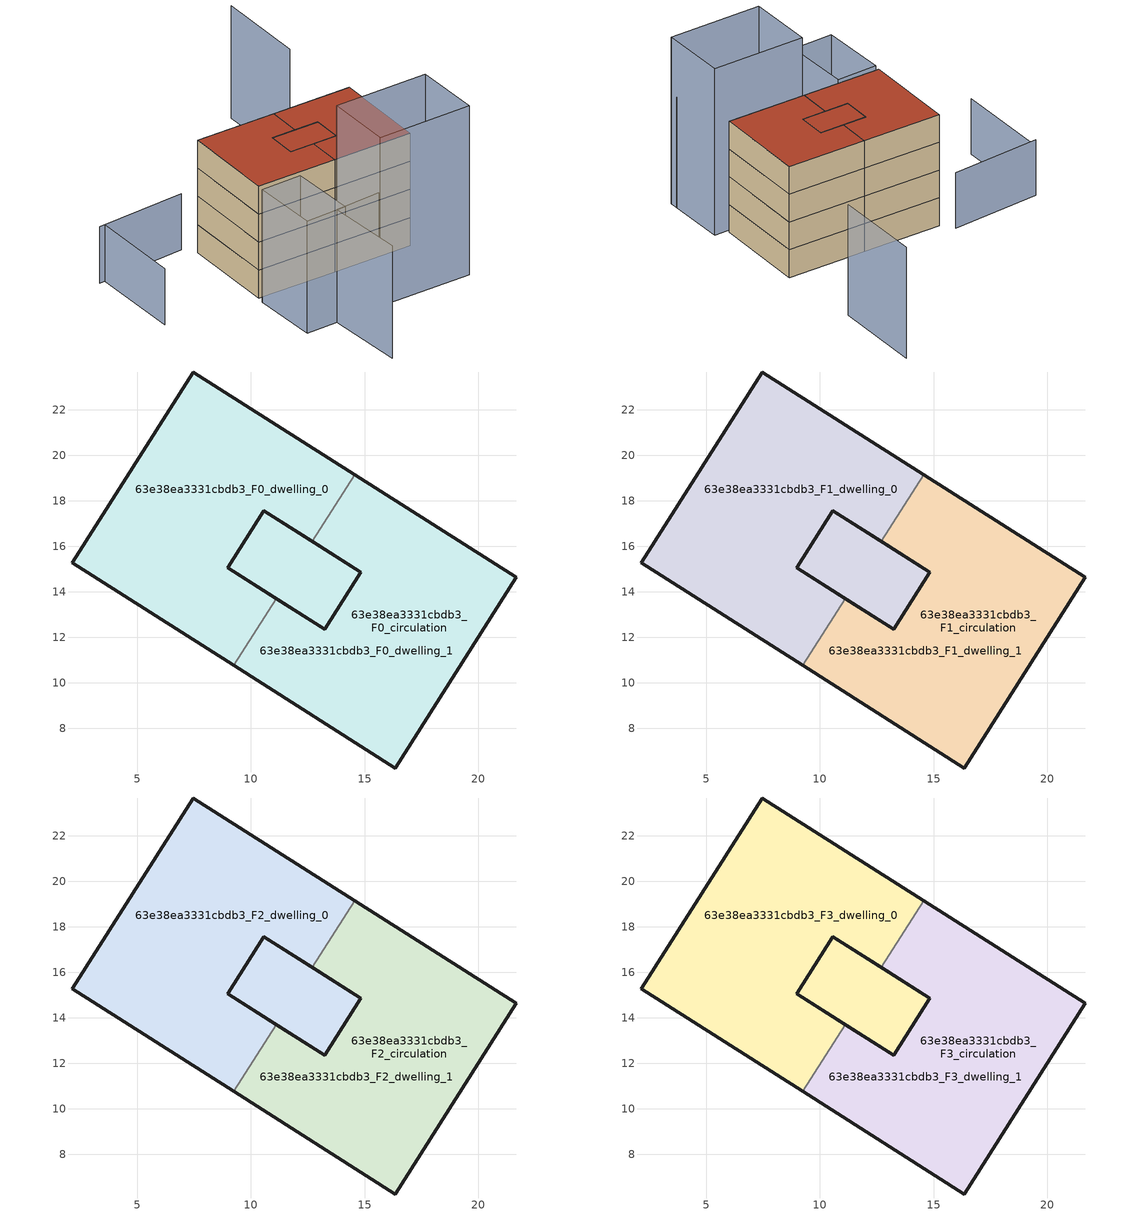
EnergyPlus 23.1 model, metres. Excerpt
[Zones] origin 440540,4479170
63e38ea3331cbdb3_F0_dwelling_0
 floor ground (EU_floor_Construction): 14.57,19.15 12.71,16.22 10.57,17.57 8.97,15.05 11.11,13.7 9.24,10.76 2.13,15.27 7.46,23.67 z0; 14.84,14.86 13.24,12.34 11.11,13.7 8.97,15.05 10.57,17.57 z0
 wall outside (EU_wall_Construction): 11.11,13.7 8.97,15.05 10.57,17.57 12.71,16.22 / 14.57,19.15 7.46,23.67 2.13,15.27 9.24,10.76 z0:3
 wall to 63e38ea3331cbdb3_F0_dwelling_1 (EU_wall_Construction): 9.24,10.76 11.11,13.7 / 12.71,16.22 14.57,19.15 z0:3
63e38ea3331cbdb3_F0_dwelling_1
 floor ground (EU_floor_Construction): 21.68,14.64 16.35,6.25 9.24,10.76 11.11,13.7 13.24,12.34 14.84,14.86 12.71,16.22 14.57,19.15 z0; 14.84,14.86 13.24,12.34 11.11,13.7 8.97,15.05 10.57,17.57 z0
 wall outside (EU_wall_Construction): 12.71,16.22 14.84,14.86 13.24,12.34 11.11,13.7 / 9.24,10.76 16.35,6.25 21.68,14.64 14.57,19.15 z0:3
63e38ea3331cbdb3_F0_circulation
 floor ground (EU_floor_Construction): 14.57,19.15 12.71,16.22 10.57,17.57 8.97,15.05 11.11,13.7 9.24,10.76 2.13,15.27 7.46,23.67 z0; 14.84,14.86 13.24,12.34 11.11,13.7 8.97,15.05 10.57,17.57 z0; 21.68,14.64 16.35,6.25 9.24,10.76 11.11,13.7 13.24,12.34 14.84,14.86 12.71,16.22 14.57,19.15 z0
 wall outside (EU_wall_Construction): 13.24,12.34 14.84,14.86 10.57,17.57 8.97,15.05 13.24,12.34 z0:3
63e38ea3331cbdb3_F1_dwelling_0
 floor outside (EU_floor_Construction): 14.57,19.15 12.71,16.22 10.57,17.57 8.97,15.05 11.11,13.7 9.24,10.76 2.13,15.27 7.46,23.67 z3; 14.84,14.86 13.24,12.34 11.11,13.7 8.97,15.05 10.57,17.57 z3
 wall outside (EU_wall_Construction): 11.11,13.7 8.97,15.05 10.57,17.57 12.71,16.22 / 14.57,19.15 7.46,23.67 2.13,15.27 9.24,10.76 z3:6
 wall to 63e38ea3331cbdb3_F1_dwelling_1 (EU_wall_Construction): 9.24,10.76 11.11,13.7 / 12.71,16.22 14.57,19.15 z3:6
63e38ea3331cbdb3_F1_dwelling_1
 floor to 63e38ea3331cbdb3_F0_dwelling_1 (EU_floor_Construction): 21.68,14.64 16.35,6.25 9.24,10.76 11.11,13.7 13.24,12.34 14.84,14.86 12.71,16.22 14.57,19.15 z3; 14.84,14.86 13.24,12.34 11.11,13.7 8.97,15.05 10.57,17.57 z3
 wall outside (EU_wall_Construction): 12.71,16.22 14.84,14.86 13.24,12.34 11.11,13.7 / 9.24,10.76 16.35,6.25 21.68,14.64 14.57,19.15 z3:6
63e38ea3331cbdb3_F1_circulation
 floor outside (EU_floor_Construction): 14.84,14.86 13.24,12.34 11.11,13.7 8.97,15.05 10.57,17.57 z3; 21.68,14.64 16.35,6.25 9.24,10.76 11.11,13.7 13.24,12.34 14.84,14.86 12.71,16.22 14.57,19.15 z3
 floor to 63e38ea3331cbdb3_F0_circulation (EU_floor_Construction): 14.57,19.15 12.71,16.22 10.57,17.57 8.97,15.05 11.11,13.7 9.24,10.76 2.13,15.27 7.46,23.67 z3
 wall outside (EU_wall_Construction): 13.24,12.34 14.84,14.86 10.57,17.57 8.97,15.05 13.24,12.34 z3:6
63e38ea3331cbdb3_F2_dwelling_0
 floor outside (EU_floor_Construction): 14.57,19.15 12.71,16.22 10.57,17.57 8.97,15.05 11.11,13.7 9.24,10.76 2.13,15.27 7.46,23.67 z6; 14.84,14.86 13.24,12.34 11.11,13.7 8.97,15.05 10.57,17.57 z6
 wall outside (EU_wall_Construction): 11.11,13.7 8.97,15.05 10.57,17.57 12.71,16.22 / 14.57,19.15 7.46,23.67 2.13,15.27 9.24,10.76 z6:9
 wall to 63e38ea3331cbdb3_F2_dwelling_1 (EU_wall_Construction): 9.24,10.76 11.11,13.7 / 12.71,16.22 14.57,19.15 z6:9
63e38ea3331cbdb3_F2_dwelling_1
 floor to 63e38ea3331cbdb3_F1_dwelling_1 (EU_floor_Construction): 21.68,14.64 16.35,6.25 9.24,10.76 11.11,13.7 13.24,12.34 14.84,14.86 12.71,16.22 14.57,19.15 z6; 14.84,14.86 13.24,12.34 11.11,13.7 8.97,15.05 10.57,17.57 z6
 wall outside (EU_wall_Construction): 12.71,16.22 14.84,14.86 13.24,12.34 11.11,13.7 / 9.24,10.76 16.35,6.25 21.68,14.64 14.57,19.15 z6:9
63e38ea3331cbdb3_F2_circulation
 floor outside (EU_floor_Construction): 14.84,14.86 13.24,12.34 11.11,13.7 8.97,15.05 10.57,17.57 z6; 21.68,14.64 16.35,6.25 9.24,10.76 11.11,13.7 13.24,12.34 14.84,14.86 12.71,16.22 14.57,19.15 z6
 floor to 63e38ea3331cbdb3_F1_circulation (EU_floor_Construction): 14.57,19.15 12.71,16.22 10.57,17.57 8.97,15.05 11.11,13.7 9.24,10.76 2.13,15.27 7.46,23.67 z6
 wall outside (EU_wall_Construction): 13.24,12.34 14.84,14.86 10.57,17.57 8.97,15.05 13.24,12.34 z6:9
63e38ea3331cbdb3_F3_dwelling_0
 floor outside (EU_floor_Construction): 14.57,19.15 12.71,16.22 10.57,17.57 8.97,15.05 11.11,13.7 9.24,10.76 2.13,15.27 7.46,23.67 z9; 14.84,14.86 13.24,12.34 11.11,13.7 8.97,15.05 10.57,17.57 z9
 wall outside (EU_wall_Construction): 11.11,13.7 8.97,15.05 10.57,17.57 12.71,16.22 / 14.57,19.15 7.46,23.67 2.13,15.27 9.24,10.76 z9:12
 wall to 63e38ea3331cbdb3_F3_dwelling_1 (EU_wall_Construction): 9.24,10.76 11.11,13.7 / 12.71,16.22 14.57,19.15 z9:12
 roof outside (EU_roof_Construction): 13.24,12.34 14.84,14.86 10.57,17.57 8.97,15.05 11.11,13.7 z12; 11.11,13.7 8.97,15.05 10.57,17.57 12.71,16.22 14.57,19.15 7.46,23.67 2.13,15.27 9.24,10.76 z12
63e38ea3331cbdb3_F3_dwelling_1
 floor to 63e38ea3331cbdb3_F2_dwelling_1 (EU_floor_Construction): 21.68,14.64 16.35,6.25 9.24,10.76 11.11,13.7 13.24,12.34 14.84,14.86 12.71,16.22 14.57,19.15 z9; 14.84,14.86 13.24,12.34 11.11,13.7 8.97,15.05 10.57,17.57 z9
 wall outside (EU_wall_Construction): 12.71,16.22 14.84,14.86 13.24,12.34 11.11,13.7 / 9.24,10.76 16.35,6.25 21.68,14.64 14.57,19.15 z9:12
 roof outside (EU_roof_Construction): 13.24,12.34 14.84,14.86 10.57,17.57 8.97,15.05 11.11,13.7 z12; 16.35,6.25 21.68,14.64 14.57,19.15 12.71,16.22 14.84,14.86 13.24,12.34 11.11,13.7 9.24,10.76 z12
63e38ea3331cbdb3_F3_circulation
 floor outside (EU_floor_Construction): 14.84,14.86 13.24,12.34 11.11,13.7 8.97,15.05 10.57,17.57 z9; 21.68,14.64 16.35,6.25 9.24,10.76 11.11,13.7 13.24,12.34 14.84,14.86 12.71,16.22 14.57,19.15 z9
 floor to 63e38ea3331cbdb3_F2_circulation (EU_floor_Construction): 14.57,19.15 12.71,16.22 10.57,17.57 8.97,15.05 11.11,13.7 9.24,10.76 2.13,15.27 7.46,23.67 z9
 wall outside (EU_wall_Construction): 13.24,12.34 14.84,14.86 10.57,17.57 8.97,15.05 13.24,12.34 z9:12
 roof outside (EU_roof_Construction): 13.24,12.34 14.84,14.86 10.57,17.57 8.97,15.05 11.11,13.7 z12; 11.11,13.7 8.97,15.05 10.57,17.57 12.71,16.22 14.57,19.15 7.46,23.67 2.13,15.27 9.24,10.76 z12; 16.35,6.25 21.68,14.64 14.57,19.15 12.71,16.22 14.84,14.86 13.24,12.34 11.11,13.7 9.24,10.76 z12
shading: -2.82,-0.2 1.06,7.02 / 1.06,7.02 14.14,-0.01 / 30.78,30.4 25.82,22.4 / 5.36,12.54 1.86,6.53 / 1.86,6.53 -1.88,8.71 / -1.88,8.71 1.62,14.72 / 1.62,14.72 5.36,12.54 z0:12; 13.72,-0.74 5.25,4.45 / 5.25,4.45 8.91,10.42 / 8.91,10.42 17.38,5.23 / 17.38,5.23 13.72,-0.74 z0:18; -1.1,29.75 7.31,25.27 / -0.59,29.47 -5.63,21.29 z0:6
[Building]
EU S2 Campaign: North Axis=0; Terrain=City; Solar Distribution=FullExterior
[Site:Location]
Madrid: Latitude=40.5; Longitude=-3.5; Time Zone=1; Elevation=609
[SizingPeriod:WeatherFileDays]
AnnualSizingPeriod: Begin Month=1; Begin Day of Month=1; End Month=12; End Day of Month=31; Day of Week for Start Day=Monday; Use Weather File Daylight Saving Period=No; Use Weather File Rain and Snow Indicators=No
[MATERIAL]
EU_InternalMass_Material: Roughness=MediumRough; Thickness=0.1; Conductivity=1; Density=1800; Specific Heat=900; Thermal Absorptance=0.9; Solar Absorptance=0.7; Visible Absorptance=0.7
[MATERIAL:NOMASS] Roughness=MediumRough; Thermal Absorptance=0.9; Solar Absorptance=0.7; Visible Absorptance=0.7
Name | Thermal Resistance
EU_wall_NoMass | 1.60022
EU_roof_NoMass | 1.57597
EU_floor_NoMass | 0.470652
[CONSTRUCTION]
EU_wall_Construction: EU_wall_NoMass
EU_roof_Construction: EU_roof_NoMass
EU_floor_Construction: EU_floor_NoMass
EU_InternalMass_Construction: EU_InternalMass_Material
[ZONE] Type=1; Multiplier=1; Ceiling Height=autocalculate; Floor Area=autocalculate; Part of Total Floor Area=Yes
Name | Volume
63e38ea3331cbdb3_F0_dwelling_0; 63e38ea3331cbdb3_F1_dwelling_0; 63e38ea3331cbdb3_F2_dwelling_0; 63e38ea3331cbdb3_F3_dwelling_0 | 273.752
63e38ea3331cbdb3_F0_dwelling_1 | 273.754
63e38ea3331cbdb3_F1_dwelling_1; 63e38ea3331cbdb3_F2_dwelling_1; 63e38ea3331cbdb3_F3_dwelling_1 | 273.753
63e38ea3331cbdb3_F0_circulation; 63e38ea3331cbdb3_F1_circulation; 63e38ea3331cbdb3_F2_circulation; 63e38ea3331cbdb3_F3_circulation | 502.298
[INTERNALMASS] Construction=EU_InternalMass_Construction; Surface Area=76.1819
Name | Zone or ZoneList
63e38ea3331cbdb3_F0_dwelling_0_EU_InternalMass | 63e38ea3331cbdb3_F0_dwelling_0
63e38ea3331cbdb3_F0_dwelling_1_EU_InternalMass | 63e38ea3331cbdb3_F0_dwelling_1
63e38ea3331cbdb3_F1_dwelling_0_EU_InternalMass | 63e38ea3331cbdb3_F1_dwelling_0
63e38ea3331cbdb3_F1_dwelling_1_EU_InternalMass | 63e38ea3331cbdb3_F1_dwelling_1
63e38ea3331cbdb3_F2_dwelling_0_EU_InternalMass | 63e38ea3331cbdb3_F2_dwelling_0
63e38ea3331cbdb3_F2_dwelling_1_EU_InternalMass | 63e38ea3331cbdb3_F2_dwelling_1
63e38ea3331cbdb3_F3_dwelling_0_EU_InternalMass | 63e38ea3331cbdb3_F3_dwelling_0
63e38ea3331cbdb3_F3_dwelling_1_EU_InternalMass | 63e38ea3331cbdb3_F3_dwelling_1
[OTHEREQUIPMENT] Fuel Type=Electricity; Design Level Calculation Method=Watts/Area; Power per Zone Floor Area=1; Fraction Latent=0; Fraction Radiant=0; Fraction Lost=0; Carbon Dioxide Generation Rate=0; EndUse Subcategory=EU_Step8_InternalGains
Name | Zone or ZoneList or Space or SpaceList | Schedule
EU_Step8_InternalGain_63e38ea3331cbdb3_F0_dwelling_0_f000 | 63e38ea3331cbdb3_F0_dwelling_0 | EU_Step8_GainSchedule_63e38ea3331cbdb3_F0_dwelling_0_f000
EU_Step8_InternalGain_63e38ea3331cbdb3_F0_dwelling_1_f000 | 63e38ea3331cbdb3_F0_dwelling_1 | EU_Step8_GainSchedule_63e38ea3331cbdb3_F0_dwelling_1_f000
EU_Step8_InternalGain_63e38ea3331cbdb3_F1_dwelling_0_f000 | 63e38ea3331cbdb3_F1_dwelling_0 | EU_Step8_GainSchedule_63e38ea3331cbdb3_F1_dwelling_0_f000
EU_Step8_InternalGain_63e38ea3331cbdb3_F1_dwelling_1_f000 | 63e38ea3331cbdb3_F1_dwelling_1 | EU_Step8_GainSchedule_63e38ea3331cbdb3_F1_dwelling_1_f000
EU_Step8_InternalGain_63e38ea3331cbdb3_F2_dwelling_0_f000 | 63e38ea3331cbdb3_F2_dwelling_0 | EU_Step8_GainSchedule_63e38ea3331cbdb3_F2_dwelling_0_f000
EU_Step8_InternalGain_63e38ea3331cbdb3_F2_dwelling_1_f000 | 63e38ea3331cbdb3_F2_dwelling_1 | EU_Step8_GainSchedule_63e38ea3331cbdb3_F2_dwelling_1_f000
EU_Step8_InternalGain_63e38ea3331cbdb3_F3_dwelling_0_f000 | 63e38ea3331cbdb3_F3_dwelling_0 | EU_Step8_GainSchedule_63e38ea3331cbdb3_F3_dwelling_0_f000
EU_Step8_InternalGain_63e38ea3331cbdb3_F3_dwelling_1_f000 | 63e38ea3331cbdb3_F3_dwelling_1 | EU_Step8_GainSchedule_63e38ea3331cbdb3_F3_dwelling_1_f000
[ZONEINFILTRATION:DESIGNFLOWRATE] Schedule=EU_AlwaysOn; Design Flow Rate Calculation Method=Flow/Area; Flow Rate per Floor Area=0.0005; Constant Term Coefficient=1; Temperature Term Coefficient=0; Velocity Term Coefficient=0; Velocity Squared Term Coefficient=0
Name | Zone or ZoneList or Space or SpaceList
EU_Circulation_Infiltration_63e38ea3331cbdb3_F0_circulation | 63e38ea3331cbdb3_F0_circulation
EU_Circulation_Infiltration_63e38ea3331cbdb3_F1_circulation | 63e38ea3331cbdb3_F1_circulation
EU_Circulation_Infiltration_63e38ea3331cbdb3_F2_circulation | 63e38ea3331cbdb3_F2_circulation
EU_Circulation_Infiltration_63e38ea3331cbdb3_F3_circulation | 63e38ea3331cbdb3_F3_circulation
[ZONEVENTILATION:DESIGNFLOWRATE] Schedule=EU_AlwaysOn; Design Flow Rate Calculation Method=AirChanges/Hour; Air Changes per Hour=0.480704; Ventilation Type=Natural; Fan Pressure Rise=0; Fan Total Efficiency=1; Constant Term Coefficient=1; Temperature Term Coefficient=0; Velocity Term Coefficient=0; Velocity Squared Term Coefficient=0; Minimum Indoor Temperature=-100; Maximum Indoor Temperature=100; Delta Temperature=-100; Minimum Outdoor Temperature=-100; Maximum Outdoor Temperature=100; Maximum Wind Speed=40
Name | Zone or ZoneList or Space or SpaceList
EU_ConstantAir_63e38ea3331cbdb3_F0_dwelling_0 | 63e38ea3331cbdb3_F0_dwelling_0
EU_ConstantAir_63e38ea3331cbdb3_F0_dwelling_1 | 63e38ea3331cbdb3_F0_dwelling_1
EU_ConstantAir_63e38ea3331cbdb3_F1_dwelling_0 | 63e38ea3331cbdb3_F1_dwelling_0
EU_ConstantAir_63e38ea3331cbdb3_F1_dwelling_1 | 63e38ea3331cbdb3_F1_dwelling_1
EU_ConstantAir_63e38ea3331cbdb3_F2_dwelling_0 | 63e38ea3331cbdb3_F2_dwelling_0
EU_ConstantAir_63e38ea3331cbdb3_F2_dwelling_1 | 63e38ea3331cbdb3_F2_dwelling_1
EU_ConstantAir_63e38ea3331cbdb3_F3_dwelling_0 | 63e38ea3331cbdb3_F3_dwelling_0
EU_ConstantAir_63e38ea3331cbdb3_F3_dwelling_1 | 63e38ea3331cbdb3_F3_dwelling_1
[HVACTEMPLATE:THERMOSTAT] Constant Heating Setpoint=20; Constant Cooling Setpoint=50
EU_HeatOnly_63e38ea3331cbdb3_F0_dwelling_0; EU_HeatOnly_63e38ea3331cbdb3_F0_dwelling_1; EU_HeatOnly_63e38ea3331cbdb3_F1_dwelling_0; EU_HeatOnly_63e38ea3331cbdb3_F1_dwelling_1; EU_HeatOnly_63e38ea3331cbdb3_F2_dwelling_0; EU_HeatOnly_63e38ea3331cbdb3_F2_dwelling_1; EU_HeatOnly_63e38ea3331cbdb3_F3_dwelling_0; EU_HeatOnly_63e38ea3331cbdb3_F3_dwelling_1
[HVACTEMPLATE:ZONE:IDEALLOADSAIRSYSTEM] System Availability Schedule=EU_AlwaysOn; Maximum Heating Supply Air Temperature=50; Minimum Cooling Supply Air Temperature=13; Maximum Heating Supply Air Humidity Ratio=0.0156; Minimum Cooling Supply Air Humidity Ratio=0.0077; Heating Limit=NoLimit; Cooling Limit=NoLimit; Heating Availability Schedule=EU_AlwaysOn; Cooling Availability Schedule=EU_CoolingOff; Dehumidification Control Type=ConstantSensibleHeatRatio; Cooling Sensible Heat Ratio=0.7; Dehumidification Setpoint=60; Humidification Control Type=None; Humidification Setpoint=30; Outdoor Air Method=None; Outdoor Air Flow Rate per Person=0.00944; Outdoor Air Flow Rate per Zone Floor Area=0; Outdoor Air Flow Rate per Zone=0; Demand Controlled Ventilation Type=None; Outdoor Air Economizer Type=NoEconomizer; Heat Recovery Type=None; Sensible Heat Recovery Effectiveness=0.7; Latent Heat Recovery Effectiveness=0.65
Name | Template Thermostat
63e38ea3331cbdb3_F0_dwelling_0 | EU_HeatOnly_63e38ea3331cbdb3_F0_dwelling_0
63e38ea3331cbdb3_F0_dwelling_1 | EU_HeatOnly_63e38ea3331cbdb3_F0_dwelling_1
63e38ea3331cbdb3_F1_dwelling_0 | EU_HeatOnly_63e38ea3331cbdb3_F1_dwelling_0
63e38ea3331cbdb3_F1_dwelling_1 | EU_HeatOnly_63e38ea3331cbdb3_F1_dwelling_1
63e38ea3331cbdb3_F2_dwelling_0 | EU_HeatOnly_63e38ea3331cbdb3_F2_dwelling_0
63e38ea3331cbdb3_F2_dwelling_1 | EU_HeatOnly_63e38ea3331cbdb3_F2_dwelling_1
63e38ea3331cbdb3_F3_dwelling_0 | EU_HeatOnly_63e38ea3331cbdb3_F3_dwelling_0
63e38ea3331cbdb3_F3_dwelling_1 | EU_HeatOnly_63e38ea3331cbdb3_F3_dwelling_1
[SIZING:ZONE] Zone Cooling Design Supply Air Temperature Input Method=SupplyAirTemperature; Zone Cooling Design Supply Air Temperature=13; Zone Heating Design Supply Air Temperature Input Method=SupplyAirTemperature; Zone Heating Design Supply Air Temperature=50; Zone Cooling Design Supply Air Humidity Ratio=0.008; Zone Heating Design Supply Air Humidity Ratio=0.008; Cooling Design Air Flow Method=DesignDay; Cooling Design Air Flow Rate=0; Cooling Minimum Air Flow per Zone Floor Area=0.000762; Cooling Minimum Air Flow=0; Cooling Minimum Air Flow Fraction=0.2; Heating Design Air Flow Method=DesignDay; Heating Design Air Flow Rate=0; Heating Maximum Air Flow per Zone Floor Area=0.002032; Heating Maximum Air Flow=0.141576; Heating Maximum Air Flow Fraction=0.3; Account for Dedicated Outdoor Air System=No; Dedicated Outdoor Air System Control Strategy=NeutralSupplyAir; Dedicated Outdoor Air Low Setpoint Temperature for Design=autosize; Dedicated Outdoor Air High Setpoint Temperature for Design=autosize; Zone Load Sizing Method=Sensible Load Only No Latent Load; Zone Latent Cooling Design Supply Air Humidity Ratio Input Method=HumidityRatioDifference; Zone Cooling Design Supply Air Humidity Ratio Difference=0.005; Zone Latent Heating Design Supply Air Humidity Ratio Input Method=HumidityRatioDifference; Zone Humidification Design Supply Air Humidity Ratio Difference=0.005
63e38ea3331cbdb3_F0_dwelling_0; 63e38ea3331cbdb3_F0_dwelling_1; 63e38ea3331cbdb3_F1_dwelling_0; 63e38ea3331cbdb3_F1_dwelling_1; 63e38ea3331cbdb3_F2_dwelling_0; 63e38ea3331cbdb3_F2_dwelling_1; 63e38ea3331cbdb3_F3_dwelling_0; 63e38ea3331cbdb3_F3_dwelling_1
[SCHEDULE:CONSTANT]
Name | Hourly Value
EU_AlwaysOn | 1
EU_CoolingOff | 0
[SCHEDULE:FILE] Column Number=1; Rows to Skip at Top=0; Number of Hours of Data=8760; Column Separator=Comma; Interpolate to Timestep=No; Minutes per Item=60; Adjust Schedule for Daylight Savings=Yes
Name | File
EU_Step8_GainSchedule_63e38ea3331cbdb3_F0_dwelling_0_f000 | ../../schedules/63e38ea3331cbdb3/63e38ea3331cbdb3_F0_dwelling_0_f000_gain.csv
EU_Step8_GainSchedule_63e38ea3331cbdb3_F0_dwelling_1_f000 | ../../schedules/63e38ea3331cbdb3/63e38ea3331cbdb3_F0_dwelling_1_f000_gain.csv
EU_Step8_GainSchedule_63e38ea3331cbdb3_F1_dwelling_0_f000 | ../../schedules/63e38ea3331cbdb3/63e38ea3331cbdb3_F1_dwelling_0_f000_gain.csv
EU_Step8_GainSchedule_63e38ea3331cbdb3_F1_dwelling_1_f000 | ../../schedules/63e38ea3331cbdb3/63e38ea3331cbdb3_F1_dwelling_1_f000_gain.csv
EU_Step8_GainSchedule_63e38ea3331cbdb3_F2_dwelling_0_f000 | ../../schedules/63e38ea3331cbdb3/63e38ea3331cbdb3_F2_dwelling_0_f000_gain.csv
EU_Step8_GainSchedule_63e38ea3331cbdb3_F2_dwelling_1_f000 | ../../schedules/63e38ea3331cbdb3/63e38ea3331cbdb3_F2_dwelling_1_f000_gain.csv
EU_Step8_GainSchedule_63e38ea3331cbdb3_F3_dwelling_0_f000 | ../../schedules/63e38ea3331cbdb3/63e38ea3331cbdb3_F3_dwelling_0_f000_gain.csv
EU_Step8_GainSchedule_63e38ea3331cbdb3_F3_dwelling_1_f000 | ../../schedules/63e38ea3331cbdb3/63e38ea3331cbdb3_F3_dwelling_1_f000_gain.csv
